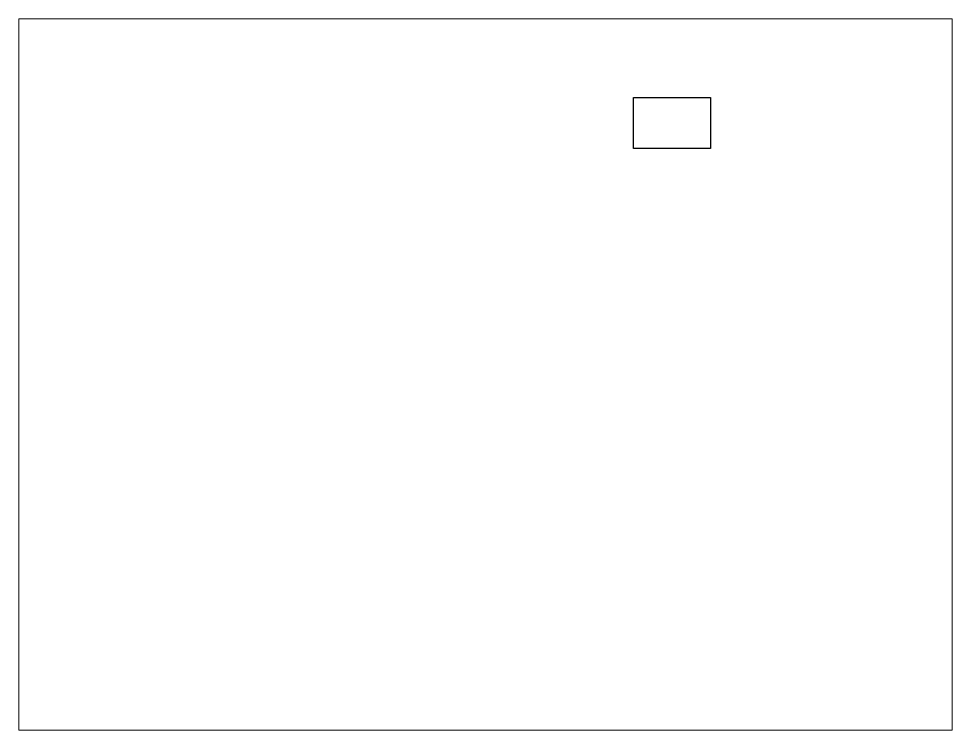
# Paper-space layout 'Layout1' of a CAD drawing. Extents: x 1.05 to 9.45, y 0.8 to 7.2.
# The model-space entities are those that its viewports show. They can reach past a viewport. Long polylines and large blocks are cut down to what shows.
import ezdxf

# ---------------------------------------------------------------- set-up
doc = ezdxf.new("R2010")
doc.units = 0
doc.layers.get('0').update_dxf_attribs({"linetype": 'CONTINUOUS'})

msp = doc.modelspace()

# ---------------------------------------------------------------- linework, layer by layer
msp.add_lwpolyline([(161.43, 216.49), (161.43, 235.99), (190.93, 235.99), (190.93, 216.49)], close=True)

psp = doc.layouts.get("Layout1")

# ---------------------------------------------------------------- viewports
at = {"layer": '0'}
psp.add_viewport(center=(5.25, 4), size=(8.4, 6.4), view_center_point=(105, 130.3014), view_height=271.519484, dxfattribs=at)

doc.saveas('drawing.dxf')
